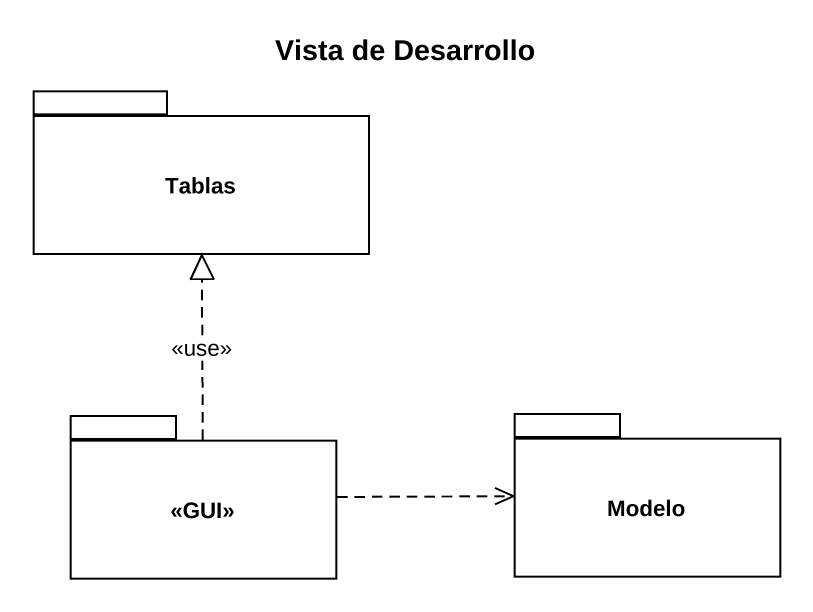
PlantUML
@startuml
title Vista de Desarrollo
package Tablas {
}
package "<<GUI>>" as GUI {
}
package Modelo {
}
GUI .up.|> Tablas : <<use>>
GUI .right.> Modelo
@enduml
